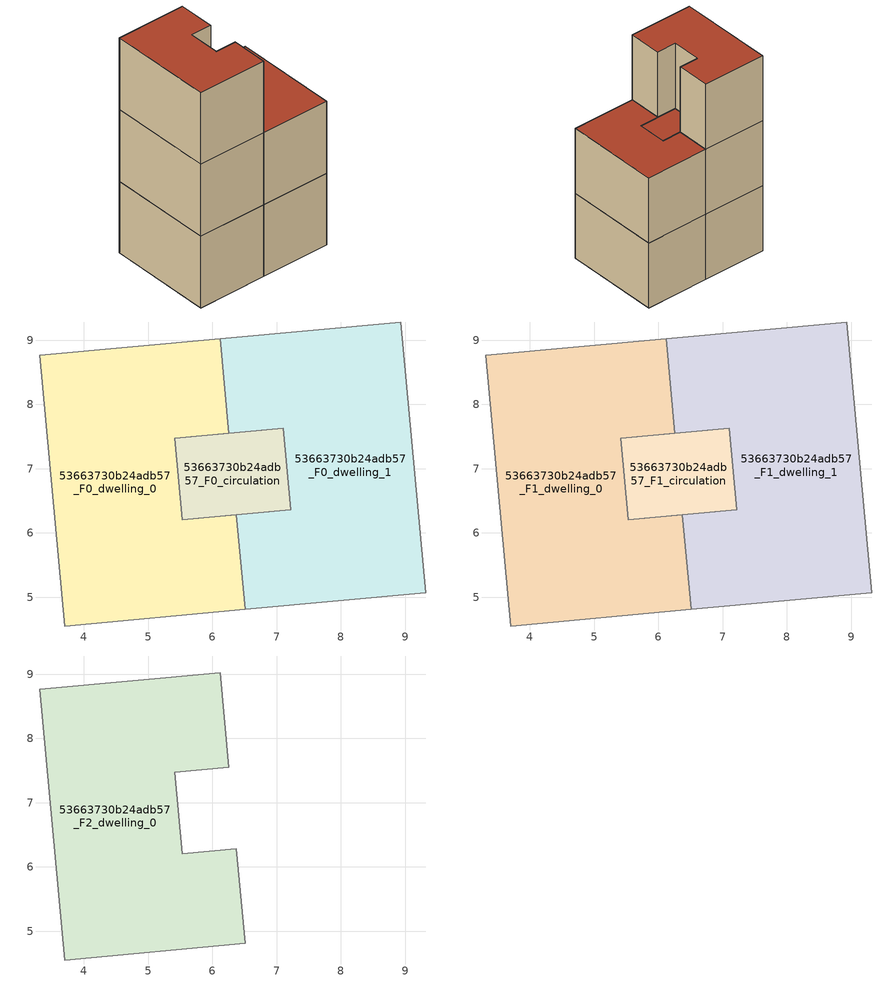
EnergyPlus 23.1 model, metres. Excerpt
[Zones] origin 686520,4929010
53663730b24adb57_F0_dwelling_0
 floor ground (EU_floor_Construction): 6.51,4.81 6.37,6.29 5.53,6.21 5.41,7.47 6.26,7.55 6.12,9.03 3.31,8.76 3.7,4.55 z0
 wall adiabatic (EU_wall_Construction): 6.26,7.55 5.41,7.47 / 5.53,6.21 6.37,6.29 / 6.51,4.81 3.7,4.55 3.31,8.76 6.12,9.03 z0:3
 wall to 53663730b24adb57_F0_circulation (EU_wall_Construction): 5.41,7.47 5.53,6.21 z0:3
 wall to 53663730b24adb57_F0_dwelling_1 (EU_wall_Construction): 6.37,6.29 6.51,4.81 / 6.12,9.03 6.26,7.55 z0:3
53663730b24adb57_F0_dwelling_1
 floor ground (EU_floor_Construction): 9.32,5.07 8.93,9.28 6.12,9.03 6.26,7.55 7.1,7.63 7.22,6.36 6.37,6.29 6.51,4.81 z0
 wall adiabatic (EU_wall_Construction): 6.37,6.29 7.22,6.36 / 7.1,7.63 6.26,7.55 / 6.12,9.03 8.93,9.28 9.32,5.07 6.51,4.81 z0:3
 wall to 53663730b24adb57_F0_circulation (EU_wall_Construction): 7.22,6.36 7.1,7.63 z0:3
53663730b24adb57_F0_circulation
 floor ground (EU_floor_Construction): 7.22,6.36 7.1,7.63 5.41,7.47 5.53,6.21 z0
 wall adiabatic (EU_wall_Construction): 5.41,7.47 7.1,7.63 / 7.22,6.36 5.53,6.21 z0:3
53663730b24adb57_F1_dwelling_0
 floor to 53663730b24adb57_F0_dwelling_0 (EU_floor_Construction): 6.51,4.81 6.37,6.29 5.53,6.21 5.41,7.47 6.26,7.55 6.12,9.03 3.31,8.76 3.7,4.55 z3
 wall adiabatic (EU_wall_Construction): 6.26,7.55 5.41,7.47 / 5.53,6.21 6.37,6.29 / 6.51,4.81 3.7,4.55 3.31,8.76 6.12,9.03 z3:6
 wall to 53663730b24adb57_F1_circulation (EU_wall_Construction): 5.41,7.47 5.53,6.21 z3:6
 wall to 53663730b24adb57_F1_dwelling_1 (EU_wall_Construction): 6.37,6.29 6.51,4.81 / 6.12,9.03 6.26,7.55 z3:6
53663730b24adb57_F1_dwelling_1
 floor to 53663730b24adb57_F0_dwelling_1 (EU_floor_Construction): 9.32,5.07 8.93,9.28 6.12,9.03 6.26,7.55 7.1,7.63 7.22,6.36 6.37,6.29 6.51,4.81 z3
 wall adiabatic (EU_wall_Construction): 6.37,6.29 7.22,6.36 / 7.1,7.63 6.26,7.55 / 6.12,9.03 8.93,9.28 9.32,5.07 6.51,4.81 z3:6
 wall to 53663730b24adb57_F1_circulation (EU_wall_Construction): 7.22,6.36 7.1,7.63 z3:6
 roof outside (EU_roof_Construction): 8.93,9.28 9.32,5.07 6.51,4.81 6.37,6.29 7.22,6.36 7.1,7.63 6.26,7.55 6.12,9.03 z6
53663730b24adb57_F1_circulation
 floor to 53663730b24adb57_F0_circulation (EU_floor_Construction): 7.22,6.36 7.1,7.63 5.41,7.47 5.53,6.21 z3
 wall adiabatic (EU_wall_Construction): 5.41,7.47 7.1,7.63 / 7.22,6.36 5.53,6.21 z3:6
 roof outside (EU_roof_Construction): 7.1,7.63 7.22,6.36 5.53,6.21 5.41,7.47 z6
53663730b24adb57_F2_dwelling_0
 floor to 53663730b24adb57_F1_dwelling_0 (EU_floor_Construction): 6.51,4.81 6.37,6.29 5.53,6.21 5.41,7.47 6.26,7.55 6.12,9.03 3.31,8.76 3.7,4.55 z6
 wall adiabatic (EU_wall_Construction): 6.26,7.55 5.41,7.47 5.53,6.21 6.37,6.29 6.51,4.81 3.7,4.55 3.31,8.76 6.12,9.03 6.26,7.55 z6:9
 roof outside (EU_roof_Construction): 6.12,9.03 6.26,7.55 5.41,7.47 5.53,6.21 6.37,6.29 6.51,4.81 3.7,4.55 3.31,8.76 z9
[Building]
EU S2 Campaign: North Axis=0; Terrain=City; Solar Distribution=FullExterior
[Site:Location]
Bologna: Latitude=44.5; Longitude=11.25; Time Zone=1; Elevation=37
[SizingPeriod:WeatherFileDays]
AnnualSizingPeriod: Begin Month=1; Begin Day of Month=1; End Month=12; End Day of Month=31; Day of Week for Start Day=Monday; Use Weather File Daylight Saving Period=No; Use Weather File Rain and Snow Indicators=No
[MATERIAL]
EU_InternalMass_Material: Roughness=MediumRough; Thickness=0.1; Conductivity=1; Density=1800; Specific Heat=900; Thermal Absorptance=0.9; Solar Absorptance=0.7; Visible Absorptance=0.7
[MATERIAL:NOMASS] Roughness=MediumRough; Thermal Absorptance=0.9; Solar Absorptance=0.7; Visible Absorptance=0.7
Name | Thermal Resistance
EU_wall_NoMass | 0.937881
EU_roof_NoMass | 0.548572
EU_floor_NoMass | 0.71348
[CONSTRUCTION]
EU_wall_Construction: EU_wall_NoMass
EU_roof_Construction: EU_roof_NoMass
EU_floor_Construction: EU_floor_NoMass
EU_InternalMass_Construction: EU_InternalMass_Material
[ZONE] Type=1; Multiplier=1; Ceiling Height=autocalculate; Floor Area=autocalculate; Part of Total Floor Area=Yes
Name | Volume
53663730b24adb57_F0_dwelling_0; 53663730b24adb57_F1_dwelling_0; 53663730b24adb57_F2_dwelling_0 | 32.5994
53663730b24adb57_F0_dwelling_1; 53663730b24adb57_F1_dwelling_1 | 32.6052
53663730b24adb57_F0_circulation; 53663730b24adb57_F1_circulation | 6.44751
[INTERNALMASS] Construction=EU_InternalMass_Construction
Name | Zone or ZoneList | Surface Area
53663730b24adb57_F0_dwelling_0_EU_InternalMass | 53663730b24adb57_F0_dwelling_0 | 10.8672
53663730b24adb57_F0_dwelling_1_EU_InternalMass | 53663730b24adb57_F0_dwelling_1 | 10.8672
53663730b24adb57_F1_dwelling_0_EU_InternalMass | 53663730b24adb57_F1_dwelling_0 | 10.8672
53663730b24adb57_F1_dwelling_1_EU_InternalMass | 53663730b24adb57_F1_dwelling_1 | 10.8672
53663730b24adb57_F2_dwelling_0_EU_InternalMass | 53663730b24adb57_F2_dwelling_0 | 23.884
[OTHEREQUIPMENT] Fuel Type=Electricity; Design Level Calculation Method=Watts/Area; Power per Zone Floor Area=1; Fraction Latent=0; Fraction Radiant=0; Fraction Lost=0; Carbon Dioxide Generation Rate=0; EndUse Subcategory=EU_Step8_InternalGains
Name | Zone or ZoneList or Space or SpaceList | Schedule
EU_Step8_InternalGain_53663730b24adb57_F0_dwelling_0_f000 | 53663730b24adb57_F0_dwelling_0 | EU_Step8_GainSchedule_53663730b24adb57_F0_dwelling_0_f000
EU_Step8_InternalGain_53663730b24adb57_F0_dwelling_1_f000 | 53663730b24adb57_F0_dwelling_1 | EU_Step8_GainSchedule_53663730b24adb57_F0_dwelling_1_f000
EU_Step8_InternalGain_53663730b24adb57_F1_dwelling_0_f000 | 53663730b24adb57_F1_dwelling_0 | EU_Step8_GainSchedule_53663730b24adb57_F1_dwelling_0_f000
EU_Step8_InternalGain_53663730b24adb57_F1_dwelling_1_f000 | 53663730b24adb57_F1_dwelling_1 | EU_Step8_GainSchedule_53663730b24adb57_F1_dwelling_1_f000
EU_Step8_InternalGain_53663730b24adb57_F2_dwelling_0_f000 | 53663730b24adb57_F2_dwelling_0 | EU_Step8_GainSchedule_53663730b24adb57_F2_dwelling_0_f000
[ZONEINFILTRATION:DESIGNFLOWRATE] Schedule=EU_AlwaysOn; Design Flow Rate Calculation Method=Flow/Area; Flow Rate per Floor Area=0.0005; Constant Term Coefficient=1; Temperature Term Coefficient=0; Velocity Term Coefficient=0; Velocity Squared Term Coefficient=0
Name | Zone or ZoneList or Space or SpaceList
EU_Circulation_Infiltration_53663730b24adb57_F0_circulation | 53663730b24adb57_F0_circulation
EU_Circulation_Infiltration_53663730b24adb57_F1_circulation | 53663730b24adb57_F1_circulation
[ZONEVENTILATION:DESIGNFLOWRATE] Schedule=EU_AlwaysOn; Design Flow Rate Calculation Method=AirChanges/Hour; Air Changes per Hour=0.687892; Ventilation Type=Natural; Fan Pressure Rise=0; Fan Total Efficiency=1; Constant Term Coefficient=1; Temperature Term Coefficient=0; Velocity Term Coefficient=0; Velocity Squared Term Coefficient=0; Minimum Indoor Temperature=-100; Maximum Indoor Temperature=100; Delta Temperature=-100; Minimum Outdoor Temperature=-100; Maximum Outdoor Temperature=100; Maximum Wind Speed=40
Name | Zone or ZoneList or Space or SpaceList
EU_ConstantAir_53663730b24adb57_F0_dwelling_0 | 53663730b24adb57_F0_dwelling_0
EU_ConstantAir_53663730b24adb57_F0_dwelling_1 | 53663730b24adb57_F0_dwelling_1
EU_ConstantAir_53663730b24adb57_F1_dwelling_0 | 53663730b24adb57_F1_dwelling_0
EU_ConstantAir_53663730b24adb57_F1_dwelling_1 | 53663730b24adb57_F1_dwelling_1
EU_ConstantAir_53663730b24adb57_F2_dwelling_0 | 53663730b24adb57_F2_dwelling_0
[HVACTEMPLATE:THERMOSTAT] Constant Heating Setpoint=20; Constant Cooling Setpoint=50
EU_HeatOnly_53663730b24adb57_F0_dwelling_0; EU_HeatOnly_53663730b24adb57_F0_dwelling_1; EU_HeatOnly_53663730b24adb57_F1_dwelling_0; EU_HeatOnly_53663730b24adb57_F1_dwelling_1; EU_HeatOnly_53663730b24adb57_F2_dwelling_0
[HVACTEMPLATE:ZONE:IDEALLOADSAIRSYSTEM] System Availability Schedule=EU_AlwaysOn; Maximum Heating Supply Air Temperature=50; Minimum Cooling Supply Air Temperature=13; Maximum Heating Supply Air Humidity Ratio=0.0156; Minimum Cooling Supply Air Humidity Ratio=0.0077; Heating Limit=NoLimit; Cooling Limit=NoLimit; Heating Availability Schedule=EU_AlwaysOn; Cooling Availability Schedule=EU_CoolingOff; Dehumidification Control Type=ConstantSensibleHeatRatio; Cooling Sensible Heat Ratio=0.7; Dehumidification Setpoint=60; Humidification Control Type=None; Humidification Setpoint=30; Outdoor Air Method=None; Outdoor Air Flow Rate per Person=0.00944; Outdoor Air Flow Rate per Zone Floor Area=0; Outdoor Air Flow Rate per Zone=0; Demand Controlled Ventilation Type=None; Outdoor Air Economizer Type=NoEconomizer; Heat Recovery Type=None; Sensible Heat Recovery Effectiveness=0.7; Latent Heat Recovery Effectiveness=0.65
Name | Template Thermostat
53663730b24adb57_F0_dwelling_0 | EU_HeatOnly_53663730b24adb57_F0_dwelling_0
53663730b24adb57_F0_dwelling_1 | EU_HeatOnly_53663730b24adb57_F0_dwelling_1
53663730b24adb57_F1_dwelling_0 | EU_HeatOnly_53663730b24adb57_F1_dwelling_0
53663730b24adb57_F1_dwelling_1 | EU_HeatOnly_53663730b24adb57_F1_dwelling_1
53663730b24adb57_F2_dwelling_0 | EU_HeatOnly_53663730b24adb57_F2_dwelling_0
[SIZING:ZONE] Zone Cooling Design Supply Air Temperature Input Method=SupplyAirTemperature; Zone Cooling Design Supply Air Temperature=13; Zone Heating Design Supply Air Temperature Input Method=SupplyAirTemperature; Zone Heating Design Supply Air Temperature=50; Zone Cooling Design Supply Air Humidity Ratio=0.008; Zone Heating Design Supply Air Humidity Ratio=0.008; Cooling Design Air Flow Method=DesignDay; Cooling Design Air Flow Rate=0; Cooling Minimum Air Flow per Zone Floor Area=0.000762; Cooling Minimum Air Flow=0; Cooling Minimum Air Flow Fraction=0.2; Heating Design Air Flow Method=DesignDay; Heating Design Air Flow Rate=0; Heating Maximum Air Flow per Zone Floor Area=0.002032; Heating Maximum Air Flow=0.141576; Heating Maximum Air Flow Fraction=0.3; Account for Dedicated Outdoor Air System=No; Dedicated Outdoor Air System Control Strategy=NeutralSupplyAir; Dedicated Outdoor Air Low Setpoint Temperature for Design=autosize; Dedicated Outdoor Air High Setpoint Temperature for Design=autosize; Zone Load Sizing Method=Sensible Load Only No Latent Load; Zone Latent Cooling Design Supply Air Humidity Ratio Input Method=HumidityRatioDifference; Zone Cooling Design Supply Air Humidity Ratio Difference=0.005; Zone Latent Heating Design Supply Air Humidity Ratio Input Method=HumidityRatioDifference; Zone Humidification Design Supply Air Humidity Ratio Difference=0.005
53663730b24adb57_F0_dwelling_0; 53663730b24adb57_F0_dwelling_1; 53663730b24adb57_F1_dwelling_0; 53663730b24adb57_F1_dwelling_1; 53663730b24adb57_F2_dwelling_0
[SCHEDULE:CONSTANT]
Name | Hourly Value
EU_AlwaysOn | 1
EU_CoolingOff | 0
[SCHEDULE:FILE] Column Number=1; Rows to Skip at Top=0; Number of Hours of Data=8760; Column Separator=Comma; Interpolate to Timestep=No; Minutes per Item=60; Adjust Schedule for Daylight Savings=Yes
Name | File
EU_Step8_GainSchedule_53663730b24adb57_F0_dwelling_0_f000 | ../../schedules/53663730b24adb57/53663730b24adb57_F0_dwelling_0_f000_gain.csv
EU_Step8_GainSchedule_53663730b24adb57_F0_dwelling_1_f000 | ../../schedules/53663730b24adb57/53663730b24adb57_F0_dwelling_1_f000_gain.csv
EU_Step8_GainSchedule_53663730b24adb57_F1_dwelling_0_f000 | ../../schedules/53663730b24adb57/53663730b24adb57_F1_dwelling_0_f000_gain.csv
EU_Step8_GainSchedule_53663730b24adb57_F1_dwelling_1_f000 | ../../schedules/53663730b24adb57/53663730b24adb57_F1_dwelling_1_f000_gain.csv
EU_Step8_GainSchedule_53663730b24adb57_F2_dwelling_0_f000 | ../../schedules/53663730b24adb57/53663730b24adb57_F2_dwelling_0_f000_gain.csv
